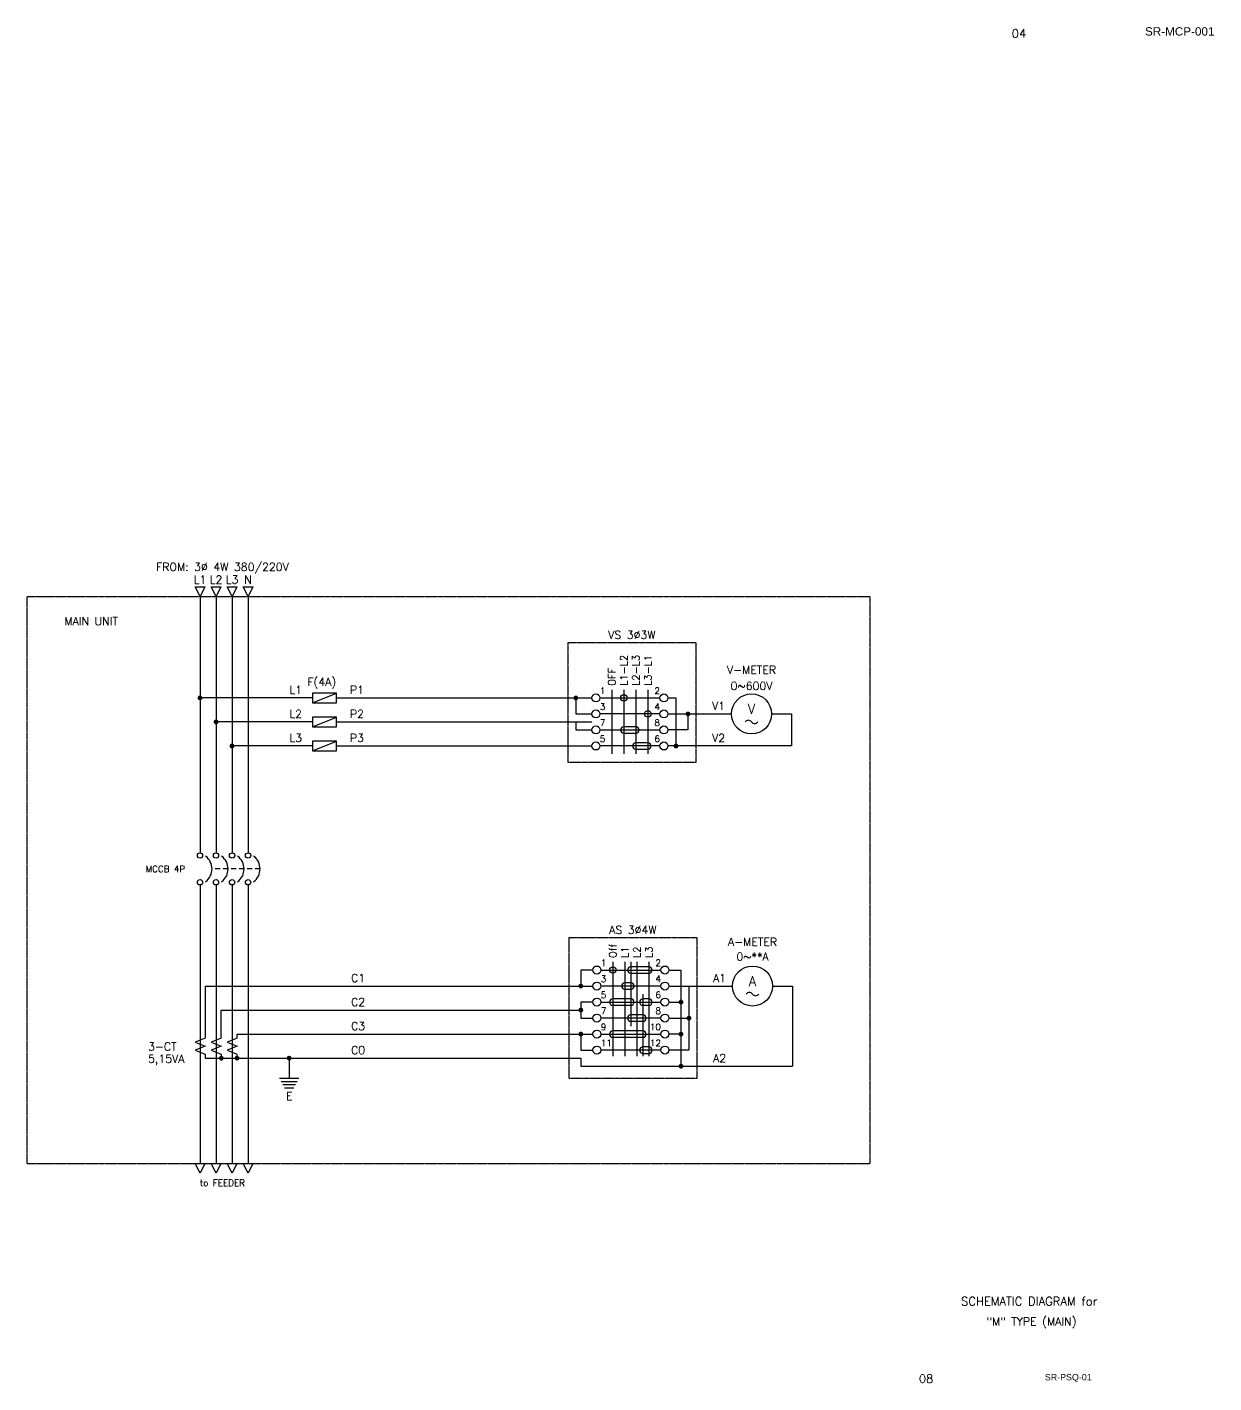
# Model space of a CAD drawing. Header units: millimetres. Extents: x 60229 to 91621, y 21923 to 36546.
# Drawn here: x 61020 to 65641, y 22231 to 27510 of the extents above; entities that cross this region are included whole.
import ezdxf
from ezdxf.enums import TextEntityAlignment as Align

# ---------------------------------------------------------------- set-up
doc = ezdxf.new("R2010")
doc.units = ezdxf.units.MM
doc.linetypes.add('CENTER', pattern=[2, 1.25, -0.25, 0.25, -0.25])
doc.linetypes.add('HIDDEN', pattern=[2.5, 1.5, -1])
doc.styles.add('ROMANCE', font='romans.shx', dxfattribs={"bigfont": 'whgtxt.shx'})
doc.styles.add('ROMANS', font='romans.shx', dxfattribs={"bigfont": 'fhg.shx'})
doc.styles.get("Standard").update_dxf_attribs({"font": 'arial.ttf'})

# ---------------------------------------------------------------- blocks, each defined once
blk = doc.blocks.new('MCCB-4P')
at = {"color": 3, "linetype": 'HIDDEN'}
blk.add_line((18.75, -5), (3.75, -5), dxfattribs=at)
for centre in [(0, -0.82), (5, -0.82), (10, -0.82), (15, -0.82), (0, -9.18), (5, -9.18), (10, -9.18), (15, -9.18)]:
    blk.add_circle(centre, 0.825)
for centre in [(-1.25, -5), (3.75, -5), (8.75, -5), (13.75, -5)]:
    blk.add_arc(centre, 5, 306.8699, 53.1301)
blk = doc.blocks.new('CT')
for p, q in [((0, 0), (-2.5, -1)), ((-2.5, -1), (0, -2)), ((0, -2), (-2.5, -3)), ((-2.5, -3), (0, -4))]:
    blk.add_line(p, q)
blk = doc.blocks.new('EARTHG')
for p, q in [((-3, 0), (3, 0)), ((-2.5, -1), (2.5, -1)), ((-2, -2), (2, -2)), ((-1.5, -3), (1.5, -3))]:
    blk.add_line(p, q)
blk = doc.blocks.new('FUSE')
at = {"color": 3}
blk.add_line((0, -1.2), (6, 1.2), dxfattribs=at)
for p, q in [((6, 1.2), (0, 1.2)), ((0, 1.2), (0, -1.2)), ((6, -1.2), (6, 1.2)), ((0, -1.2), (6, -1.2))]:
    blk.add_line(p, q)

msp = doc.modelspace()

# ---------------------------------------------------------------- linework, layer by layer
at = {"color": 3, "linetype": 'CENTER', "lineweight": -2}
for p, q in [((61020, 25292.7), (64301.4, 25292.7)), ((61020, 23084.5), (61020, 25292.7)), ((64301.4, 25292.7), (64301.4, 23084.5)), ((63624.5, 25111.8), (63125.3, 25111.8)), ((63125.3, 25111.8), (63125.3, 24648.2)), ((63624.5, 24648.2), (63624.5, 25111.8)), ((63125.3, 24648.2), (63624.5, 24648.2)), ((63129.2, 23963.1), (63129.2, 23417.1)), ((63628.4, 23963.1), (63129.2, 23963.1)), ((63628.4, 23417.1), (63628.4, 23963.1)), ((63129.2, 23417.1), (63628.4, 23417.1)), ((61020, 23084.5), (64301.4, 23084.5))]:
    msp.add_line(p, q, dxfattribs=at)
at = {"lineweight": -2}
for p, q in [((61693.2, 25292.7), (61674.5, 25330.1)), ((61674.5, 25330.1), (61712, 25330.1)), ((61712, 25330.1), (61693.2, 25292.7)), ((61736.9, 25330.1), (61774.3, 25330.1)), ((61755.6, 25292.7), (61736.9, 25330.1)), ((61774.3, 25330.1), (61755.6, 25292.7)), ((61817.9, 25292.7), (61799.2, 25330.1)), ((61799.2, 25330.1), (61836.6, 25330.1)), ((61836.6, 25330.1), (61817.9, 25292.7)), ((61880.3, 25292.7), (61861.6, 25330.1)), ((61861.6, 25330.1), (61899, 25330.1)), ((61899, 25330.1), (61880.3, 25292.7)), ((62131.1, 24897.8), (61693.2, 24897.8)), ((62224.7, 24897.8), (63092.3, 24897.8)), ((63092.3, 24897.8), (63218.9, 24897.8)), ((63156.5, 24897.8), (63156.5, 24835.4)), ((63515.3, 24897.8), (63546.5, 24897.8)), ((63546.5, 24897.8), (63546.5, 24710.6)), ((63156.5, 24835.4), (63218.9, 24835.4)), ((63515.3, 24835.4), (63762.7, 24835.4)), ((63593.3, 24835.4), (63593.3, 24773)), ((63918.7, 24835.4), (63996.7, 24835.4)), ((63996.7, 24835.4), (63996.7, 24710.6)), ((62131.1, 24804.2), (61755.6, 24804.2)), ((62224.7, 24804.2), (63092.3, 24804.2)), ((63092.3, 24804.2), (63218.9, 24804.2)), ((63156.5, 24804.2), (63156.5, 24773)), ((63156.5, 24773), (63218.9, 24773)), ((63390.5, 24785.5), (63343.7, 24785.5)), ((63343.7, 24760.6), (63390.5, 24760.6)), ((63593.3, 24773), (63515.3, 24773)), ((62131.1, 24710.6), (61817.9, 24710.6)), ((62224.7, 24710.6), (63092.3, 24710.6)), ((63092.3, 24710.6), (63218.9, 24710.6)), ((63437.3, 24723.1), (63390.5, 24723.1)), ((63996.7, 24710.6), (63515.3, 24710.6)), ((63390.5, 24698.2), (63437.3, 24698.2)), ((63222.8, 23838.3), (63176, 23838.3)), ((63176, 23838.3), (63176, 23775.9)), ((63441.2, 23850.8), (63371, 23850.8)), ((63371, 23825.8), (63441.2, 23825.8)), ((63519.2, 23838.3), (63566, 23838.3)), ((63566, 23838.3), (63566, 23463.9)), ((61712.7, 23775.9), (61712.7, 23573.1)), ((63111.8, 23775.9), (63222.8, 23775.9)), ((63371, 23788.4), (63347.6, 23788.4)), ((63347.6, 23763.4), (63371, 23763.4)), ((63519.2, 23775.9), (63766.6, 23775.9)), ((63597.2, 23775.9), (63597.2, 23526.3)), ((63922.6, 23775.9), (64000.6, 23775.9)), ((64000.6, 23775.9), (64000.6, 23463.9)), ((63222.8, 23713.5), (63176, 23713.5)), ((63176, 23713.5), (63176, 23651.1)), ((63371, 23726), (63300.8, 23726)), ((63441.2, 23726), (63417.8, 23726)), ((63519.2, 23713.5), (63566, 23713.5)), ((61776.1, 23573.1), (61776.1, 23682.3)), ((61776.1, 23682.3), (63111.8, 23682.3)), ((63111.8, 23682.3), (63176, 23682.3)), ((63176, 23651.1), (63222.8, 23651.1)), ((63300.8, 23701), (63371, 23701)), ((63417.8, 23663.6), (63371, 23663.6)), ((63417.8, 23701), (63441.2, 23701)), ((63519.2, 23651.1), (63597.2, 23651.1)), ((63417.8, 23601.2), (63300.8, 23601.2)), ((63371, 23638.6), (63417.8, 23638.6)), ((61837.4, 23573.1), (61837.4, 23588.7)), ((61837.4, 23588.7), (63111.8, 23588.7)), ((63111.8, 23588.7), (63222.8, 23588.7)), ((63176, 23588.7), (63176, 23526.3)), ((63300.8, 23576.2), (63417.8, 23576.2)), ((63566, 23588.7), (63519.2, 23588.7)), ((61712.7, 23510.7), (61712.7, 23495.1)), ((61712.7, 23495.1), (63111.8, 23495.1)), ((61776.1, 23510.7), (61776.1, 23495.1)), ((61837.4, 23495.1), (61837.4, 23510.7)), ((62040.3, 23495.1), (62040.3, 23417.1)), ((63111.8, 23495.1), (63176, 23495.1)), ((63176, 23526.3), (63222.8, 23526.3)), ((63176, 23495.1), (63176, 23463.9)), ((63441.2, 23538.8), (63417.8, 23538.8)), ((63417.8, 23513.8), (63441.2, 23513.8)), ((63597.2, 23526.3), (63519.2, 23526.3)), ((63176, 23463.9), (64000.6, 23463.9)), ((61693.2, 23047.1), (61674.5, 23084.5)), ((61674.5, 23084.5), (61712, 23084.5)), ((61712, 23084.5), (61693.2, 23047.1)), ((61736.9, 23084.5), (61774.3, 23084.5)), ((61755.6, 23047.1), (61736.9, 23084.5)), ((61774.3, 23084.5), (61755.6, 23047.1)), ((61799.2, 23084.5), (61836.6, 23084.5)), ((61817.9, 23047.1), (61799.2, 23084.5)), ((61836.6, 23084.5), (61817.9, 23047.1)), ((61880.3, 23047.1), (61861.6, 23084.5)), ((61861.6, 23084.5), (61899, 23084.5)), ((61899, 23084.5), (61880.3, 23047.1))]:
    msp.add_line(p, q, dxfattribs=at)
at = {"color": 4, "lineweight": -2}
for p, q in [((61693.2, 25292.7), (61693.2, 24294.3)), ((61755.6, 25292.7), (61755.6, 24294.3)), ((61817.9, 25292.7), (61817.9, 24294.3)), ((61880.3, 25292.7), (61880.3, 24294.3)), ((61693.2, 24169.6), (61693.2, 23084.5)), ((61755.6, 24169.6), (61755.6, 23084.5)), ((61817.9, 24169.6), (61817.9, 23084.5)), ((61880.3, 24169.6), (61880.3, 23084.5))]:
    msp.add_line(p, q, dxfattribs=at)
at = {"color": 7, "lineweight": -2}
for p, q in [((63296.9, 24929), (63296.9, 24679.4)), ((63343.7, 24929), (63343.7, 24679.4)), ((63390.5, 24929), (63390.5, 24679.4)), ((63437.3, 24929), (63437.3, 24679.4)), ((63300.8, 23869.5), (63300.8, 23502.9)), ((63347.6, 23869.5), (63347.6, 23502.9)), ((63394.4, 23869.5), (63394.4, 23502.9)), ((63441.2, 23869.5), (63441.2, 23502.9)), ((61712.7, 23775.9), (63111.8, 23775.9))]:
    msp.add_line(p, q, dxfattribs=at)
at = {"color": 3, "lineweight": -2}
for p, q in [((63250.1, 24897.8), (63484.1, 24897.8)), ((63484.1, 24835.4), (63250.1, 24835.4)), ((63250.1, 24773), (63484.1, 24773)), ((63484.1, 24710.6), (63250.1, 24710.6)), ((63254, 23838.3), (63488, 23838.3)), ((63488, 23775.9), (63254, 23775.9)), ((63254, 23713.5), (63488, 23713.5)), ((63488, 23651.1), (63254, 23651.1)), ((63254, 23588.7), (63488, 23588.7)), ((63488, 23526.3), (63254, 23526.3))]:
    msp.add_line(p, q, dxfattribs=at)
at = {"color": 8, "lineweight": -2}
for p, q in [((63371, 23869.5), (63371, 23619.9)), ((63417.8, 23744.7), (63417.8, 23502.9))]:
    msp.add_line(p, q, dxfattribs=at)
at = {"color": 4, "lineweight": -2, "const_width": 9.36}
for points in [[(61688.6, 24897.8, 1), (61697.9, 24897.8, 1)], [(61750.9, 24804.2, 1), (61760.3, 24804.2, 1)], [(61813.2, 24710.6, 1), (61822.6, 24710.6, 1)]]:
    msp.add_lwpolyline(points, format="xyb", close=True, dxfattribs=at)
at = {"lineweight": -2, "const_width": 9.36}
for points in [[(63151.9, 24897.8, 1), (63161.2, 24897.8, 1)], [(63588.7, 24835.4, 1), (63598, 24835.4, 1)], [(63541.9, 24710.6, 1), (63551.2, 24710.6, 1)], [(63171.4, 23775.9, 1), (63180.7, 23775.9, 1)], [(63561.4, 23713.5, 1), (63570.7, 23713.5, 1)], [(63171.4, 23682.3, 1), (63180.7, 23682.3, 1)], [(63592.6, 23651.1, 1), (63601.9, 23651.1, 1)], [(63171.4, 23588.7, 1), (63180.7, 23588.7, 1)], [(63561.4, 23588.7, 1), (63570.7, 23588.7, 1)], [(61771.4, 23495.1, 1), (61780.8, 23495.1, 1)], [(61832.7, 23495.1, 1), (61842.1, 23495.1, 1)], [(62035.7, 23495.1, 1), (62045, 23495.1, 1)], [(63561.4, 23463.9, 1), (63570.7, 23463.9, 1)]]:
    msp.add_lwpolyline(points, format="xyb", close=True, dxfattribs=at)
at = {"lineweight": -2}
for centre, radius in [((63234.5, 24897.8), 15.6), ((63343.7, 24897.8), 12.5), ((63499.7, 24897.8), 15.6), ((63840.7, 24835.4), 78), ((63234.5, 24835.4), 15.6), ((63437.3, 24835.4), 12.5), ((63499.7, 24835.4), 15.6), ((63234.5, 24773), 15.6), ((63499.7, 24773), 15.6), ((63234.5, 24710.6), 15.6), ((63499.7, 24710.6), 15.6), ((63238.4, 23838.3), 15.6), ((63300.8, 23838.3), 12.5), ((63503.6, 23838.3), 15.6), ((63844.6, 23775.9), 78), ((63238.4, 23775.9), 15.6), ((63503.6, 23775.9), 15.6), ((63238.4, 23713.5), 15.6), ((63503.6, 23713.5), 15.6), ((63238.4, 23651.1), 15.6), ((63503.6, 23651.1), 15.6), ((63238.4, 23588.7), 15.6), ((63503.6, 23588.7), 15.6), ((63238.4, 23526.3), 15.6), ((63503.6, 23526.3), 15.6)]:
    msp.add_circle(centre, radius, dxfattribs=at)
for centre, radius, start, end in [((63343.7, 24773), 12.5, 90, 270), ((63390.5, 24773), 12.5, 270, 90), ((63828.2, 24794.9), 15.6, 36.8699, 143.1301), ((63853.2, 24813.6), 15.6, 216.8699, 323.1301), ((63390.5, 24710.6), 12.5, 90, 270), ((63437.3, 24710.6), 12.5, 270, 90), ((63371, 23838.3), 12.5, 90, 270), ((63441.2, 23838.3), 12.5, 270, 90), ((63347.6, 23775.9), 12.5, 90, 270), ((63371, 23775.9), 12.5, 270, 90), ((63300.8, 23713.5), 12.5, 90, 270), ((63371, 23713.5), 12.5, 270, 90), ((63417.8, 23713.5), 12.5, 90, 270), ((63441.2, 23713.5), 12.5, 270, 90), ((63832.1, 23735.3), 15.6, 36.8699, 143.1301), ((63857.1, 23754), 15.6, 216.8699, 323.1301), ((63371, 23651.1), 12.5, 90, 270), ((63417.8, 23651.1), 12.5, 270, 90), ((63300.8, 23588.7), 12.5, 90, 270), ((63417.8, 23588.7), 12.5, 270, 90), ((63417.8, 23526.3), 12.5, 90, 270), ((63441.2, 23526.3), 12.5, 270, 90)]:
    msp.add_arc(centre, radius, start, end, dxfattribs=at)

# ---------------------------------------------------------------- block references
for name, p, xscale, yscale, zscale in [('FUSE', (62131.1, 24897.8), 15.6, 15.6, 15.6), ('FUSE', (62131.1, 24804.2), 15.6, 15.6, 15.6), ('FUSE', (62131.1, 24710.6), 15.6, 15.6, 15.6), ('MCCB-4P', (61693.2, 24294.3), 12.4676560361321, 12.4676560361321, 12.4676560361321), ('CT', (61712.7, 23573.1), 15.6, 15.6, 15.6), ('CT', (61776.1, 23573.1), 15.6, 15.6, 15.6), ('CT', (61837.4, 23573.1), 15.6, 15.6, 15.6), ('EARTHG', (62040.3, 23417.1), 12.48000000000018, 12.48000000000018, 12.48000000000018)]:
    msp.add_blockref(name, p, dxfattribs=dict(at, xscale=xscale, yscale=yscale, zscale=zscale))

# ---------------------------------------------------------------- texts
for s, height, style, p in [('04', 32.58, 'ROMANS', (64854.3, 27468.6)), ('L1', 31.2, 'ROMANS', (62041, 24913.4)), ('P1', 31.2, 'ROMANS', (62276.7, 24913.4)), ('V1', 31.2, 'ROMANCE', (63686.9, 24851)), ('L2', 31.2, 'ROMANS', (62041, 24819.8)), ('P2', 31.2, 'ROMANS', (62276.7, 24819.8)), ('L3', 31.2, 'ROMANS', (62041, 24726.2)), ('P3', 31.2, 'ROMANS', (62276.7, 24726.2)), ('V2', 31.2, 'ROMANCE', (63686.9, 24726.2)), ('MCCB 4P', 24.94, 'ROMANCE', (61481.3, 24219.5)), ('C1', 31.2, 'ROMANS', (62281.2, 23791.5)), ('A1', 31.2, 'ROMANCE', (63690.8, 23791.5)), ('C2', 31.2, 'ROMANS', (62281.2, 23697.9)), ('C3', 31.2, 'ROMANS', (62281.2, 23604.3)), ('3-CT', 31.2, 'ROMANS', (61490.9, 23524.4)), ('5,15VA', 31.2, 'ROMANS', (61490.9, 23477.3)), ('C0', 31.2, 'ROMANS', (62281.2, 23510.7)), ('A2', 31.2, 'ROMANCE', (63690.8, 23479.5)), ('E', 31.2, 'ROMANS', (62028.3, 23332)), ('08', 32.58, 'ROMANS', (64492.5, 22230.7))]:
    msp.add_text(s, height=height, dxfattribs=dict(at, style=style)).set_placement(p)
for s, height, style, p in [('FROM: 3%%C 4W 380/220V', 31.169, 'ROMANS', (61780.5, 25392.4)), ('L1', 31.17, 'ROMANCE', (61693.2, 25342.6)), ('L2', 31.17, 'ROMANCE', (61755.6, 25342.6)), ('L3', 31.17, 'ROMANCE', (61817.9, 25342.6)), ('N', 31.2, 'ROMANCE', (61880.3, 25342.6)), ('MAIN UNIT', 31.17, 'ROMANS', (61269.3, 25180.5)), ('VS 3%%C3W', 31.2, 'ROMANCE', (63374.9, 25127.4)), ('V-METER', 31.2, 'ROMANCE', (63840.7, 24991.4)), ('F(4A)', 31.2, 'ROMANS', (62167.3, 24944.6)), ('0~600V', 31.2, 'ROMANCE', (63840.7, 24929)), ('V', 39, 'ROMANCE', (63840.7, 24835.4)), ('AS 3%%C4W', 31.2, 'ROMANCE', (63378.8, 23978.7)), ('A-METER', 31.2, 'ROMANCE', (63844.6, 23931.9)), ('0~**A', 31.2, 'ROMANCE', (63844.6, 23874.9)), ('A', 39, 'ROMANCE', (63844.6, 23775.9)), ('to FEEDER', 24.94, 'ROMANS', (61780.5, 22997.2)), ('"M" TYPE (MAIN)', 31.169, 'ROMANS', (64931, 22454.3))]:
    msp.add_text(s, height=height, dxfattribs=dict(at, style=style)).set_placement(p, align=Align.CENTER)
at = {"lineweight": -2, "style": 'ROMANCE'}
for s, p in [('L1-L2', (63357.8, 24944.6)), ('L2-L3', (63404.6, 24944.6)), ('L3-L1', (63451.4, 24944.6)), ('OFF', (63311, 24944.6)), ('Off', (63314.9, 23885.1)), ('L1', (63361.7, 23885.1)), ('L2', (63408.5, 23885.1)), ('L3', (63455.3, 23885.1))]:
    msp.add_text(s, height=28.08, rotation=90, dxfattribs=at).set_placement(p)
at = {"color": 3, "lineweight": -2, "style": 'ROMANS'}
for s, height, p in [('1', 25, (63250.1, 24913.4)), ('3', 25, (63250.1, 24851)), ('7', 25, (63250.1, 24788.6)), ('5', 25, (63250.1, 24726.2)), ('1', 25, (63254, 23853.9)), ('3', 25, (63254, 23791.5)), ('5', 25, (63254, 23729.1)), ('7', 25, (63254, 23666.7)), ('9', 25, (63254, 23604.3)), ('11', 24.96, (63254, 23541.9))]:
    msp.add_text(s, height=height, dxfattribs=at).set_placement(p)
for s, height, p in [('2', 25, (63484.1, 24913.4)), ('4', 25, (63484.1, 24851)), ('8', 25, (63484.1, 24788.6)), ('6', 25, (63484.1, 24726.2)), ('2', 25, (63488, 23853.9)), ('4', 25, (63488, 23791.5)), ('6', 25, (63488, 23729.1)), ('8', 25, (63488, 23666.7)), ('10', 24.96, (63488, 23604.3)), ('12', 24.96, (63488, 23541.9))]:
    msp.add_text(s, height=height, dxfattribs=at).set_placement(p, align=Align.RIGHT)
at = {"color": 7, "lineweight": -2, "style": 'ROMANS'}
msp.add_text('SCHEMATIC DIAGRAM for', height=32.952, dxfattribs=at).set_placement((64922, 22532.2), align=Align.CENTER)
at = {"lineweight": -2}
msp.add_text('SR-PSQ-01', height=24.71, dxfattribs=at).set_placement((64982.9, 22240.5))
at = {"linetype": 'Continuous', "insert": (65372.7, 27509.2), "char_height": 32.58, "width": 273.187, "attachment_point": 1}
msp.add_mtext('SR-MCP-001', dxfattribs=at)

doc.saveas('drawing.dxf')
